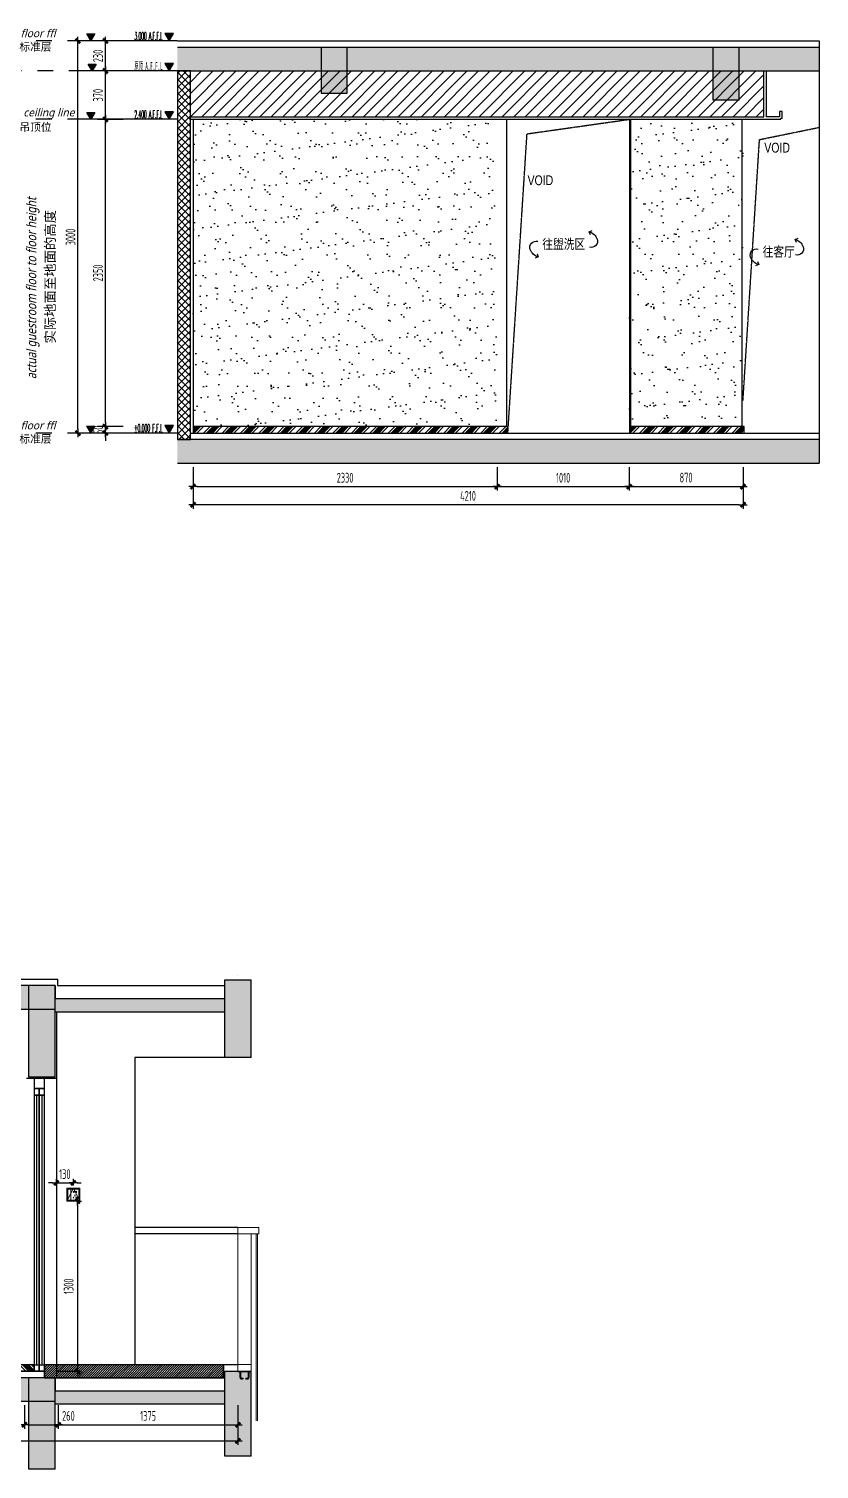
# Model space of a CAD drawing. Header units: inches. Extents: x 96003 to 270950, y -80202 to 65998.
# Drawn here: x 149830 to 155880, y 34748 to 45769 of the extents above; entities that cross this region are included whole.
import ezdxf
from ezdxf.enums import TextEntityAlignment as Align

# ---------------------------------------------------------------- set-up
doc = ezdxf.new("R2010")
doc.units = ezdxf.units.IN
doc.header["$LTSCALE"] = 10
doc.header["$MEASUREMENT"] = 0
doc.linetypes.add('DASH', pattern=[0.35, 0.25, -0.1])
doc.linetypes.add('M-CENTER', pattern=[1.8, 1.2, -0.2, 0.2, -0.2])
for name, color, linetype in [('01', 200, 'Continuous'), ('A_SURFACE', 9, 'Continuous'), ('C-顶面灯具、灯带', 22, 'Continuous'), ('DOOR', 60, 'Continuous'), ('ED-文字说明', 50, 'Continuous'), ('ED-造型尺寸', 44, 'Continuous'), ('EL-136', 136, 'Continuous'), ('EL-138', 138, 'Continuous'), ('EL-DIM', 50, 'Continuous'), ('EL-TEXT', 50, 'Continuous'), ('EL-天花轮廓线', 100, 'Continuous'), ('FC-地面造型', 136, 'Continuous'), ('FF-FINISH【完成面】', 20, 'Continuous'), ('SBEI', 1, 'Continuous')]:
    doc.layers.add(name, color=color, linetype=linetype)
for name, color, linetype, lineweight in [('F-2', 145, 'Continuous', 0), ('J-金属幕墙', 34, 'Continuous', 13), ('L-栏杆扶手', 73, 'Continuous', 13)]:
    doc.layers.add(name, color=color, linetype=linetype, lineweight=lineweight)
doc.styles.add('-宋体', font='')
doc.styles.add('CCD_DIM', font='archs.shx', dxfattribs={"width": 0.7})
doc.styles.add('hbsmall', font='hbsmall.shx', dxfattribs={"width": 0.7})
doc.styles.add('hz', font='simplex', dxfattribs={"width": 0.7, "bigfont": 'hztxt'})
doc.styles.add('LUCIDIA', font='')
doc.styles.add('RomanS', font='romans.shx', dxfattribs={"width": 0.9})
doc.styles.add('st', font='')
doc.styles.add('宋体', font='', dxfattribs={"height": 60})
doc.styles.get('-宋体').set_extended_font_data('SimSun')
doc.styles.get('LUCIDIA').set_extended_font_data('Lucida Sans', italic=True)
doc.styles.get('st').set_extended_font_data('SimSun')
doc.styles.get('宋体').set_extended_font_data('SimSun')
doc.dimstyles.new('1.30', dxfattribs={"dimscale": 30, "dimtxt": 2.5, "dimasz": 1, "dimexe": 1, "dimexo": 1.5, "dimgap": 1, "dimtad": 1, "dimdec": 0, "dimrnd": 5, "dimdsep": 46, "dimtxsty": 'CCD_DIM', "dimblk": 'CCD_Dimension_Tick', "dimcen": 1, "dimclrd": 44, "dimclre": 44, "dimclrt": 2, "dimadec": 0, "dimazin": 2, "dimtfac": 1, "dimtdec": 0, "dimtix": 1, "dimtmove": 2, "dimatfit": 3, "dimldrblk": 'CCD_Dimension_Tick', "dimfxl": 5, "dimfxlon": 1, "dimtolj": 1, "dimarcsym": 0})
doc.dimstyles.new('Matrix_30内', dxfattribs={"dimscale": 30, "dimtxt": 2.5, "dimasz": 1, "dimexe": 2, "dimexo": 1.5, "dimgap": 0.6, "dimtad": 1, "dimdec": 0, "dimrnd": 1, "dimzin": 12, "dimdsep": 46, "dimtxsty": 'CCD_DIM', "dimblk": 'CCD_Dimension_Tick', "dimcen": 0.125, "dimclrd": 44, "dimclre": 44, "dimclrt": 50, "dimadec": 0, "dimazin": 0, "dimtfac": 1, "dimtdec": 0, "dimtix": 1, "dimtmove": 2, "dimatfit": 3, "dimldrblk": 'CCD_Leader_Dot', "dimfxl": 5, "dimfxlon": 1, "dimtvp": 1, "dimtolj": 1, "dimtzin": 0, "dimarcsym": 0})
pattern_1 = [(37.5, (-10673.94, 3777.11), (-6.29934, 192.68238), [0, -152, 0, -170, 0, -162.5]), (7.5, (-10673.94, 3777.1), (176.97767, 282.2146), [0, -82, 0, -137, 0, -52.5]), (327.5, (-10796.94, 3777.11), (311.41419, 0.5659), [0, -50, 0, -180, 0, -235]), (317.5, (-10796.94, 3777.1), (300.61266, 87.76756), [0, -25, 0, -118, 0, -135])]

# ---------------------------------------------------------------- blocks, each defined once
blk = doc.blocks.new('*U108')
h = blk.add_hatch()
h.set_pattern_fill('ANSI37', color=250, scale=300, angle=-90)
h.set_pattern_definition([(315, (222482.446, 70519.302), (26.516504, 26.516504), []), (45, (222482.446, 70519.302), (-26.516504, 26.516504), [])])
h.paths.add_polyline_path([(144521, -74585), (144521, -74685), (147341, -74685), (147341, -74585)])
at = {"color": 5, "elevation": 0}
blk.add_lwpolyline([(144521, -74585), (144521, -74685), (147341, -74685), (147341, -74585)], close=True, dxfattribs=at)
blk = doc.blocks.new('20150429.21331355')
at = {"layer": 'EL-136'}
blk.add_lwpolyline([(-7.7, 3.5, 0.259212), (33.7, 40.4, 0.59908), (-4.9, 82.2)], format="xyb", dxfattribs=at)
blk.add_lwpolyline([(-1, 18.9), (-7.7, 3.5), (7.7, -3.5)], dxfattribs=at)
blk = doc.blocks.new('20150429.21331502')
at = {"layer": 'EL-136'}
blk.add_lwpolyline([(32.4, 20.5, 0.259212), (-8.9, -16.3, 0.59908), (29.6, -58.2)], format="xyb", dxfattribs=at)
blk.add_lwpolyline([(25.7, 5.1), (32.4, 20.5), (17.1, 27.5)], dxfattribs=at)
blk = doc.blocks.new('CCD_Dimension_Tick')
at = {"color": 0, "linetype": 'ByBlock'}
for p, q in [((-1.09, 0), (0, 0)), ((0, 0), (1.09, 0))]:
    blk.add_line(p, q, dxfattribs=at)
at = {"color": 0, "linetype": 'Continuous', "const_width": 0.608}
blk.add_lwpolyline([(-0.61, -0.61), (0.61, 0.61)], dxfattribs=at)
blk = doc.blocks.new('*D822')
at = {"layer": 'Defpoints', "color": 0, "linetype": 'ByBlock', "transparency": 16777216}
for p in [(128403, 23991), (128583, 23991), (128583, 23941)]:
    blk.add_point(p, dxfattribs=at)
at = {"layer": 'EL-天花轮廓线', "color": 44, "lineweight": -2, "transparency": 16777216}
for p, q in [((128403, 24021), (128403, 24051)), ((128538, 23991), (128343, 23991)), ((128538, 23941), (128343, 23941)), ((128403, 23941), (128403, 23991)), ((128403, 23911), (128403, 23881))]:
    blk.add_line(p, q, dxfattribs=at)
at = {"layer": 'EL-天花轮廓线', "color": 44, "linetype": 'ByBlock', "lineweight": -2, "transparency": 16777216, "xscale": 30, "yscale": 30, "zscale": 30}
for p, rotation in [((128403, 23991), 270), ((128403, 23941), 90)]:
    blk.add_blockref('CCD_Dimension_Tick', p, dxfattribs=dict(at, rotation=rotation))
at = {"layer": 'EL-天花轮廓线', "color": 50, "linetype": 'ByBlock', "transparency": 16777216, "insert": (128348, 23966), "char_height": 75, "attachment_point": 5, "rotation": 90, "style": 'CCD_DIM'}
blk.add_mtext('\\A1;50', dxfattribs=at)
blk = doc.blocks.new('CCD_Leader_Dot')
at = {"color": 0, "linetype": 'ByBlock'}
blk.add_line((-5, 0), (-10, 0), dxfattribs=at)
at = {"color": 0, "linetype": 'ByBlock', "const_width": 5}
blk.add_lwpolyline([(-2.5, 0, 1), (2.5, 0, 1)], format="xyb", close=True, dxfattribs=at)
blk = doc.blocks.new('*D823')
at = {"layer": 'Defpoints', "color": 0, "linetype": 'ByBlock', "transparency": 16777216}
for p in [(128403, 26941), (128583, 26941), (128583, 26712)]:
    blk.add_point(p, dxfattribs=at)
at = {"layer": 'EL-天花轮廓线', "color": 44, "lineweight": -2, "transparency": 16777216}
for p, q in [((128538, 26941), (128343, 26941)), ((128403, 26742), (128403, 26911)), ((128538, 26712), (128343, 26712))]:
    blk.add_line(p, q, dxfattribs=at)
at = {"layer": 'EL-天花轮廓线', "color": 44, "linetype": 'ByBlock', "lineweight": -2, "transparency": 16777216, "xscale": 30, "yscale": 30, "zscale": 30}
for p, rotation in [((128403, 26941), 90), ((128403, 26712), 270)]:
    blk.add_blockref('CCD_Dimension_Tick', p, dxfattribs=dict(at, rotation=rotation))
at = {"layer": 'EL-天花轮廓线', "color": 50, "linetype": 'ByBlock', "transparency": 16777216, "insert": (128346, 26826), "char_height": 75, "attachment_point": 5, "rotation": 90, "style": 'CCD_DIM'}
blk.add_mtext('\\A1;230', dxfattribs=at)
blk = doc.blocks.new('*D824')
at = {"layer": 'Defpoints', "color": 0, "linetype": 'ByBlock', "transparency": 16777216}
for p in [(128192, 26941), (128583, 26941), (128583, 23941)]:
    blk.add_point(p, dxfattribs=at)
at = {"layer": 'EL-天花轮廓线', "color": 44, "lineweight": -2, "transparency": 16777216}
for p, q in [((128342, 26941), (128132, 26941)), ((128192, 23971), (128192, 26911)), ((128342, 23941), (128132, 23941))]:
    blk.add_line(p, q, dxfattribs=at)
at = {"layer": 'EL-天花轮廓线', "color": 44, "linetype": 'ByBlock', "lineweight": -2, "transparency": 16777216, "xscale": 30, "yscale": 30, "zscale": 30}
for p, rotation in [((128192, 26941), 90), ((128192, 23941), 270)]:
    blk.add_blockref('CCD_Dimension_Tick', p, dxfattribs=dict(at, rotation=rotation))
at = {"layer": 'EL-天花轮廓线', "color": 50, "linetype": 'ByBlock', "transparency": 16777216, "insert": (128136, 25441), "char_height": 75, "attachment_point": 5, "rotation": 90, "style": 'CCD_DIM'}
blk.add_mtext('\\A1;3000', dxfattribs=at)
blk = doc.blocks.new('ELEVATION')
blk.add_hatch(color=256).paths.add_polyline_path([(4.17, 2.47), (2.7, 0), (1.23, 2.47)])
blk.add_line((0, 0), (14.67, 0))
blk.add_lwpolyline([(4.17, 2.47), (2.7, 0), (1.23, 2.47)], close=True)
at = {"style": 'hz', "width": 0.444477}
blk.add_attdef('ELEV', text='', height=2.5, dxfattribs=at).set_placement((4.89, 0.32), (14.26, 0.32), align=Align.FIT)
blk = doc.blocks.new('A$C2E6F40A5')
blk.add_hatch(color=256).paths.add_polyline_path([(40, 69), (-40, 69), (0, 0)])
at = {"color": 0}
blk.add_lwpolyline([(40, 69), (-40, 69), (0, 0), (40, 69)], dxfattribs=at)
blk = doc.blocks.new('20150428.1023048')
at = {"layer": 'ED-造型尺寸', "color": 250, "linetype": 'M-CENTER', "ltscale": 2}
blk.add_line((21.19, 0, 0), (-14.89, 0, 0), dxfattribs=at)
at = {"layer": 'ED-造型尺寸', "xscale": -0.0256, "yscale": 0.0256, "zscale": 0.0256}
blk.add_blockref('A$C2E6F40A5', (3.19, 0, 0), dxfattribs=at)
blk = doc.blocks.new('*D825')
at = {"layer": 'Defpoints', "color": 0, "linetype": 'ByBlock', "transparency": 16777216}
for p in [(128403, 26712), (128583, 26712), (128583, 26341)]:
    blk.add_point(p, dxfattribs=at)
at = {"layer": 'EL-天花轮廓线', "color": 44, "lineweight": -2, "transparency": 16777216}
for p, q in [((128538, 26712), (128343, 26712)), ((128403, 26371), (128403, 26682)), ((128538, 26341), (128343, 26341))]:
    blk.add_line(p, q, dxfattribs=at)
at = {"layer": 'EL-天花轮廓线', "color": 44, "linetype": 'ByBlock', "lineweight": -2, "transparency": 16777216, "xscale": 30, "yscale": 30, "zscale": 30}
for p, rotation in [((128403, 26712), 90), ((128403, 26341), 270)]:
    blk.add_blockref('CCD_Dimension_Tick', p, dxfattribs=dict(at, rotation=rotation))
at = {"layer": 'EL-天花轮廓线', "color": 50, "linetype": 'ByBlock', "transparency": 16777216, "insert": (128346, 26526), "char_height": 75, "attachment_point": 5, "rotation": 90, "style": 'CCD_DIM'}
blk.add_mtext('\\A1;370', dxfattribs=at)
blk = doc.blocks.new('*D826')
at = {"layer": 'Defpoints', "color": 0, "linetype": 'ByBlock', "transparency": 16777216}
for p in [(128403, 26341), (128583, 26341), (128583, 23991)]:
    blk.add_point(p, dxfattribs=at)
at = {"layer": 'EL-天花轮廓线', "color": 44, "lineweight": -2, "transparency": 16777216}
for p, q in [((128538, 26341), (128343, 26341)), ((128403, 24021), (128403, 26311)), ((128538, 23991), (128343, 23991))]:
    blk.add_line(p, q, dxfattribs=at)
at = {"layer": 'EL-天花轮廓线', "color": 44, "linetype": 'ByBlock', "lineweight": -2, "transparency": 16777216, "xscale": 30, "yscale": 30, "zscale": 30}
for p, rotation in [((128403, 26341), 90), ((128403, 23991), 270)]:
    blk.add_blockref('CCD_Dimension_Tick', p, dxfattribs=dict(at, rotation=rotation))
at = {"layer": 'EL-天花轮廓线', "color": 50, "linetype": 'ByBlock', "transparency": 16777216, "insert": (128346, 25166), "char_height": 75, "attachment_point": 5, "rotation": 90, "style": 'CCD_DIM'}
blk.add_mtext('\\A1;2350', dxfattribs=at)
blk = doc.blocks.new('A$C29FB2657')
blk.add_lwpolyline([(50, 0), (-50, 0), (-50, -6), (50, -6), (50, 0)])
for points in [[(-35, -6), (-35, -48, 0.414214), (-22, -61), (-14, -61, 1), (-14, -53), (-22, -53, -0.414214), (-27, -48), (-27, -6)], [(35, -6), (35, -48, -0.414214), (22, -61), (14, -61, -1), (14, -53), (22, -53, 0.414214), (27, -48), (27, -6)]]:
    blk.add_lwpolyline(points, format="xyb")
blk = doc.blocks.new('TRT544')
at = {"layer": 'DOOR'}
for p, q in [((186046, -20631, 0), (186046, -21208, 0)), ((186086, -20631, 0), (186086, -21208, 0)), ((186046, -21188, 0), (186046, -22694)), ((186086, -21188, 0), (186086, -22694))]:
    blk.add_line(p, q, dxfattribs=at)
at = {"layer": 'DOOR', "elevation": 0}
for points in [[(186026, -20501), (186026, -20581), (186106, -20581), (186106, -20501)], [(186026, -20581), (186026, -20631), (186066, -20631), (186066, -20581)], [(186026, -20581), (186026, -20631), (186066, -20631), (186066, -20581)], [(186066, -20581), (186066, -20631), (186106, -20631), (186106, -20581)], [(186066, -20581), (186066, -20631), (186106, -20631), (186106, -20581)], [(186026, -22744), (186026, -22694), (186066, -22694), (186066, -22744)], [(186066, -22744), (186066, -22694), (186106, -22694), (186106, -22744)]]:
    blk.add_lwpolyline(points, close=True, dxfattribs=at)
at = {"layer": 'DOOR', "color": 8, "elevation": 0}
for points in [[(186026, -20631), (186026, -22694), (186066, -22694), (186066, -20631)], [(186066, -20631), (186066, -22694), (186106, -22694), (186106, -20631)]]:
    blk.add_lwpolyline(points, close=True, dxfattribs=at)
at = {"layer": 'FC-地面造型', "color": 20, "linetype": 'ByBlock'}
blk.add_line((185967, -20501, 0), (186197, -20501, 0), dxfattribs=at)
blk = doc.blocks.new('*D265')
at = {"layer": 'Defpoints', "color": 0, "linetype": 'ByBlock', "transparency": 16777216}
for p in [(151087, 42793), (153415, 42793, 0), (153415, 42266)]:
    blk.add_point(p, dxfattribs=at)
at = {"layer": 'FC-地面造型', "color": 44, "linetype": 'ByBlock', "lineweight": -2, "transparency": 16777216}
for p, q in [((151087, 42416), (151087, 42236)), ((153415, 42416), (153415, 42236)), ((151117, 42266), (153385, 42266))]:
    blk.add_line(p, q, dxfattribs=at)
at = {"layer": 'FC-地面造型', "color": 44, "linetype": 'ByBlock', "lineweight": -2, "transparency": 16777216, "xscale": 30, "yscale": 30, "zscale": 30, "rotation": 180}
blk.add_blockref('CCD_Dimension_Tick', (151087, 42266), dxfattribs=at)
at = {"layer": 'FC-地面造型', "color": 44, "linetype": 'ByBlock', "lineweight": -2, "transparency": 16777216, "xscale": 30, "yscale": 30, "zscale": 30}
blk.add_blockref('CCD_Dimension_Tick', (153415, 42266), dxfattribs=at)
at = {"layer": 'FC-地面造型', "color": 2, "linetype": 'ByBlock', "transparency": 16777216, "insert": (152251, 42334), "char_height": 75, "attachment_point": 5, "style": 'CCD_DIM'}
blk.add_mtext('\\A1;2330', dxfattribs=at)
blk = doc.blocks.new('*D266')
at = {"layer": 'Defpoints', "color": 0, "linetype": 'ByBlock', "transparency": 16777216}
for p in [(153415, 42793, 0), (154425, 42746), (154425, 42266)]:
    blk.add_point(p, dxfattribs=at)
at = {"layer": 'FC-地面造型', "color": 44, "linetype": 'ByBlock', "lineweight": -2, "transparency": 16777216}
for p, q in [((153415, 42416), (153415, 42236)), ((154425, 42416), (154425, 42236)), ((153445, 42266), (154395, 42266))]:
    blk.add_line(p, q, dxfattribs=at)
at = {"layer": 'FC-地面造型', "color": 44, "linetype": 'ByBlock', "lineweight": -2, "transparency": 16777216, "xscale": 30, "yscale": 30, "zscale": 30, "rotation": 180}
blk.add_blockref('CCD_Dimension_Tick', (153415, 42266), dxfattribs=at)
at = {"layer": 'FC-地面造型', "color": 44, "linetype": 'ByBlock', "lineweight": -2, "transparency": 16777216, "xscale": 30, "yscale": 30, "zscale": 30}
blk.add_blockref('CCD_Dimension_Tick', (154425, 42266), dxfattribs=at)
at = {"layer": 'FC-地面造型', "color": 2, "linetype": 'ByBlock', "transparency": 16777216, "insert": (153920, 42334), "char_height": 75, "attachment_point": 5, "style": 'CCD_DIM'}
blk.add_mtext('\\A1;1010', dxfattribs=at)
blk = doc.blocks.new('*D267')
at = {"layer": 'Defpoints', "color": 0, "linetype": 'ByBlock', "transparency": 16777216}
for p in [(155297, 42784), (154425, 42746), (155297, 42266)]:
    blk.add_point(p, dxfattribs=at)
at = {"layer": 'FC-地面造型', "color": 44, "linetype": 'ByBlock', "lineweight": -2, "transparency": 16777216}
for p, q in [((154425, 42416), (154425, 42236)), ((155297, 42416), (155297, 42236)), ((154455, 42266), (155267, 42266))]:
    blk.add_line(p, q, dxfattribs=at)
at = {"layer": 'FC-地面造型', "color": 44, "linetype": 'ByBlock', "lineweight": -2, "transparency": 16777216, "xscale": 30, "yscale": 30, "zscale": 30, "rotation": 180}
blk.add_blockref('CCD_Dimension_Tick', (154425, 42266), dxfattribs=at)
at = {"layer": 'FC-地面造型', "color": 44, "linetype": 'ByBlock', "lineweight": -2, "transparency": 16777216, "xscale": 30, "yscale": 30, "zscale": 30}
blk.add_blockref('CCD_Dimension_Tick', (155297, 42266), dxfattribs=at)
at = {"layer": 'FC-地面造型', "color": 2, "linetype": 'ByBlock', "transparency": 16777216, "insert": (154861, 42335), "char_height": 75, "attachment_point": 5, "style": 'CCD_DIM'}
blk.add_mtext('\\A1;870', dxfattribs=at)
blk = doc.blocks.new('*D268')
at = {"layer": 'Defpoints', "color": 0, "linetype": 'ByBlock', "transparency": 16777216}
for p in [(151087, 42416), (155297, 42416), (151087, 42127)]:
    blk.add_point(p, dxfattribs=at)
at = {"layer": 'FC-地面造型', "color": 44, "linetype": 'ByBlock', "lineweight": -2, "transparency": 16777216}
for p, q in [((151087, 42277), (151087, 42097)), ((155297, 42277), (155297, 42097)), ((155267, 42127), (151117, 42127))]:
    blk.add_line(p, q, dxfattribs=at)
at = {"layer": 'FC-地面造型', "color": 44, "linetype": 'ByBlock', "lineweight": -2, "transparency": 16777216, "xscale": 30, "yscale": 30, "zscale": 30, "rotation": 180}
blk.add_blockref('CCD_Dimension_Tick', (151087, 42127), dxfattribs=at)
at = {"layer": 'FC-地面造型', "color": 44, "linetype": 'ByBlock', "lineweight": -2, "transparency": 16777216, "xscale": 30, "yscale": 30, "zscale": 30}
blk.add_blockref('CCD_Dimension_Tick', (155297, 42127), dxfattribs=at)
at = {"layer": 'FC-地面造型', "color": 2, "linetype": 'ByBlock', "transparency": 16777216, "insert": (153192, 42195), "char_height": 75, "attachment_point": 5, "style": 'CCD_DIM'}
blk.add_mtext('\\A1;4210', dxfattribs=at)
blk = doc.blocks.new('*D282')
at = {"layer": 'Defpoints', "color": 0, "linetype": 'ByBlock', "transparency": 16777216}
for p in [(149796, 35681, 0), (150056, 35598, 0), (150056, 35088)]:
    blk.add_point(p, dxfattribs=at)
at = {"layer": 'FC-地面造型', "color": 44, "lineweight": -2, "transparency": 16777216}
for p, q in [((149796, 35238), (149796, 35058)), ((150056, 35238), (150056, 35058)), ((149826, 35088), (150026, 35088))]:
    blk.add_line(p, q, dxfattribs=at)
at = {"layer": 'FC-地面造型', "color": 44, "linetype": 'ByBlock', "lineweight": -2, "transparency": 16777216, "xscale": 30, "yscale": 30, "zscale": 30, "rotation": 180}
blk.add_blockref('CCD_Dimension_Tick', (149796, 35088), dxfattribs=at)
at = {"layer": 'FC-地面造型', "color": 44, "linetype": 'ByBlock', "lineweight": -2, "transparency": 16777216, "xscale": 30, "yscale": 30, "zscale": 30}
blk.add_blockref('CCD_Dimension_Tick', (150056, 35088), dxfattribs=at)
at = {"layer": 'FC-地面造型', "color": 2, "linetype": 'ByBlock', "transparency": 16777216, "insert": (150133, 35156), "char_height": 75, "attachment_point": 5, "style": 'CCD_DIM'}
blk.add_mtext('\\A1;260', dxfattribs=at)
blk = doc.blocks.new('*D283')
at = {"layer": 'Defpoints', "color": 0, "linetype": 'ByBlock', "transparency": 16777216}
for p in [(151431, 35713), (150056, 35598, 0), (151431, 35088)]:
    blk.add_point(p, dxfattribs=at)
at = {"layer": 'FC-地面造型', "color": 44, "lineweight": -2, "transparency": 16777216}
for p, q in [((150056, 35238), (150056, 35058)), ((151431, 35238), (151431, 35058)), ((150086, 35088), (151401, 35088))]:
    blk.add_line(p, q, dxfattribs=at)
at = {"layer": 'FC-地面造型', "color": 44, "linetype": 'ByBlock', "lineweight": -2, "transparency": 16777216, "xscale": 30, "yscale": 30, "zscale": 30, "rotation": 180}
blk.add_blockref('CCD_Dimension_Tick', (150056, 35088), dxfattribs=at)
at = {"layer": 'FC-地面造型', "color": 44, "linetype": 'ByBlock', "lineweight": -2, "transparency": 16777216, "xscale": 30, "yscale": 30, "zscale": 30}
blk.add_blockref('CCD_Dimension_Tick', (151431, 35088), dxfattribs=at)
at = {"layer": 'FC-地面造型', "color": 2, "linetype": 'ByBlock', "transparency": 16777216, "insert": (150743, 35156), "char_height": 75, "attachment_point": 5, "style": 'CCD_DIM'}
blk.add_mtext('\\A1;1375', dxfattribs=at)
blk = doc.blocks.new('*D284')
at = {"layer": 'Defpoints', "color": 0, "linetype": 'ByBlock', "transparency": 16777216}
for p in [(143101, 35238), (151431, 35238), (151431, 34965)]:
    blk.add_point(p, dxfattribs=at)
at = {"layer": 'FC-地面造型', "color": 44, "lineweight": -2, "transparency": 16777216}
for p, q in [((143101, 35115), (143101, 34935)), ((151431, 35115), (151431, 34935)), ((143131, 34965), (151401, 34965))]:
    blk.add_line(p, q, dxfattribs=at)
at = {"layer": 'FC-地面造型', "color": 44, "linetype": 'ByBlock', "lineweight": -2, "transparency": 16777216, "xscale": 30, "yscale": 30, "zscale": 30, "rotation": 180}
blk.add_blockref('CCD_Dimension_Tick', (143101, 34965), dxfattribs=at)
at = {"layer": 'FC-地面造型', "color": 44, "linetype": 'ByBlock', "lineweight": -2, "transparency": 16777216, "xscale": 30, "yscale": 30, "zscale": 30}
blk.add_blockref('CCD_Dimension_Tick', (151431, 34965), dxfattribs=at)
at = {"layer": 'FC-地面造型', "color": 2, "linetype": 'ByBlock', "transparency": 16777216, "insert": (147266, 35033), "char_height": 75, "attachment_point": 5, "style": 'CCD_DIM'}
blk.add_mtext('\\A1;8330', dxfattribs=at)
blk = doc.blocks.new('*U145')
at = {"color": 136, "ltscale": 0.15}
blk.add_line((11, -23), (11, 63), dxfattribs=at)
for points in [[(40, -30), (-55, -30, -0.414214), (-57, -27), (-57, 68, -0.414214), (-55, 70), (40, 70, -0.414214), (43, 68), (43, -27, -0.414214)], [(-29, 37, -1), (-29, 45), (-29, 46), (-26, 46), (-26, 36), (-29, 36)], [(-10, 37), (-10, 36), (-13, 36), (-13, 46), (-10, 46), (-10, 45, -1)]]:
    blk.add_lwpolyline(points, format="xyb", close=True, dxfattribs=at)
for points in [[(36, -23), (-50, -23), (-50, 63), (36, 63)], [(-34, 1), (-32, 2), (-27, -6), (-29, -7)], [(-18, 20), (-21, 20), (-21, 10), (-18, 10)], [(-5, 1), (-7, 2), (-12, -6), (-10, -7)]]:
    blk.add_lwpolyline(points, close=True, dxfattribs=at)
blk = doc.blocks.new('tr55')
at = {"layer": 'F-2', "linetype": 'ByBlock'}
blk.add_lwpolyline([(186613, -32505), (186662, -32405), (186711, -32505)], dxfattribs=at)
at = {"layer": 'F-2'}
blk.add_blockref('*U145', (186669, -32475), dxfattribs=at)
blk = doc.blocks.new('*D878')
at = {"layer": 'Defpoints', "color": 0, "linetype": 'ByBlock', "transparency": 16777216}
for p in [(150171, 36939), (150041, 36871, 0), (150171, 36875, 0)]:
    blk.add_point(p, dxfattribs=at)
at = {"layer": 'FC-地面造型', "color": 44, "lineweight": -2, "transparency": 16777216}
for p, q in [((150011, 36939), (149981, 36939)), ((150041, 36916), (150041, 36969)), ((150041, 36939), (150171, 36939)), ((150171, 36920), (150171, 36969)), ((150201, 36939), (150231, 36939))]:
    blk.add_line(p, q, dxfattribs=at)
at = {"layer": 'FC-地面造型', "color": 44, "linetype": 'ByBlock', "lineweight": -2, "transparency": 16777216, "xscale": 30, "yscale": 30, "zscale": 30}
blk.add_blockref('CCD_Dimension_Tick', (150041, 36939), dxfattribs=at)
at = {"layer": 'FC-地面造型', "color": 44, "linetype": 'ByBlock', "lineweight": -2, "transparency": 16777216, "xscale": 30, "yscale": 30, "zscale": 30, "rotation": 180}
blk.add_blockref('CCD_Dimension_Tick', (150171, 36939), dxfattribs=at)
at = {"layer": 'FC-地面造型', "color": 2, "linetype": 'ByBlock', "transparency": 16777216, "insert": (150106, 37006), "char_height": 75, "attachment_point": 5, "style": 'CCD_DIM'}
blk.add_mtext('\\A1;130', dxfattribs=at)
blk = doc.blocks.new('*D879')
at = {"layer": 'Defpoints', "color": 0, "linetype": 'ByBlock', "transparency": 16777216}
for p in [(150171, 36798), (149910, 35498), (150203, 35498)]:
    blk.add_point(p, dxfattribs=at)
at = {"layer": 'FC-地面造型', "color": 44, "lineweight": -2, "transparency": 16777216}
for p, q in [((150203, 36798), (150233, 36798)), ((150203, 36768), (150203, 35528)), ((150053, 35498), (150233, 35498))]:
    blk.add_line(p, q, dxfattribs=at)
at = {"layer": 'FC-地面造型', "color": 44, "linetype": 'ByBlock', "lineweight": -2, "transparency": 16777216, "xscale": 30, "yscale": 30, "zscale": 30}
for p, rotation in [((150203, 36798), 90), ((150203, 35498), 270)]:
    blk.add_blockref('CCD_Dimension_Tick', p, dxfattribs=dict(at, rotation=rotation))
at = {"layer": 'FC-地面造型', "color": 2, "linetype": 'ByBlock', "transparency": 16777216, "insert": (150135, 36148), "char_height": 75, "attachment_point": 5, "rotation": 90, "style": 'CCD_DIM'}
blk.add_mtext('\\A1;1300', dxfattribs=at)
blk = doc.blocks.new('5678')
at = {"layer": 'ED-文字说明'}
ref = blk.add_blockref('ELEVATION', (128953.2, 26941.3), dxfattribs=dict(at, xscale=-23.04, yscale=23.04, zscale=23.04))
ref.add_attrib('ELEV', '3.000 A.F.F.L', dxfattribs={"layer": '0', "height": 60, "style": 'RomanS', "width": 0.357941}).set_placement((128624.8, 26948.8, 0), (128840.5, 26948.8, 0), align=Align.FIT)
ref = blk.add_blockref('ELEVATION', (128953.2, 26711.5), dxfattribs=dict(at, xscale=-23.04, yscale=23.04, zscale=23.04))
ref.add_attrib('ELEV', '原顶 A.F.F.L', dxfattribs={"layer": '0', "height": 60, "style": '-宋体', "width": 0.419118}).set_placement((128624.8, 26719, 0), (128840.5, 26719, 0), align=Align.FIT)
ref = blk.add_blockref('ELEVATION', (128953.1, 26341.3), dxfattribs=dict(at, xscale=-23.04, yscale=23.04, zscale=23.04))
ref.add_attrib('ELEV', '2.400 A.F.F.L', dxfattribs={"layer": '0', "height": 60, "style": 'RomanS', "width": 0.357941}).set_placement((128624.6, 26348.8, 0), (128840.4, 26348.8, 0), align=Align.FIT)
ref = blk.add_blockref('ELEVATION', (128953.2, 23941.3), dxfattribs=dict(at, xscale=-23.04, yscale=23.04, zscale=23.04))
ref.add_attrib('ELEV', '%%p0.000 F.F.L', dxfattribs={"layer": '0', "height": 60, "style": 'RomanS', "width": 0.361366}).set_placement((128624.8, 23948.8, 0), (128840.5, 23948.8, 0), align=Align.FIT)
at = {"layer": 'ED-造型尺寸', "xscale": 30, "yscale": 30, "zscale": 30}
for p in [(128195.8, 26941.3, 0), (128206.7, 26711.5, 0), (128195.7, 26341.3, 0), (128195.7, 23941.3, 0)]:
    blk.add_blockref('20150428.1023048', p, dxfattribs=at)
at = {"layer": 'ED-文字说明'}
for s, style, p in [('ceiling line', 'LUCIDIA', (127774.5, 26363.9)), ('吊顶位', 'st', (127744.8, 26252.1))]:
    blk.add_text(s, height=60, dxfattribs=dict(at, style=style)).set_placement(p)
at = {"layer": 'ED-文字说明', "style": 'LUCIDIA', "width": 0.8}
blk.add_text('actual guestroom floor to floor height', height=75, rotation=90, dxfattribs=at).set_placement((127873.7, 24354.6))
at = {"layer": 'ED-文字说明', "style": '宋体'}
blk.add_text('实际地面至地面的高度', height=75, rotation=90, dxfattribs=at).set_placement((128017.2, 24625.1))
at = {"layer": 'EL-DIM', "color": 2}
for s, style, p in [('floor ffl ', 'LUCIDIA', (127753.6, 26969.6)), ('标准层', 'st', (127744.4, 26866.2)), ('floor ffl ', 'LUCIDIA', (127753.5, 23969.6)), ('标准层', 'st', (127744.3, 23866.2))]:
    blk.add_text(s, height=60, dxfattribs=dict(at, style=style)).set_placement(p)
at = {"layer": 'EL-天花轮廓线', "color": 136, "linetype": 'ByBlock'}
for base, p1, p2, picture, middle in [((128191.8, 26941.3), (128583.1, 23941.3), (128583.1, 26941.3), '*D824', (128136.3, 25441.3)), ((128403.1, 26941.3), (128583.1, 26711.5), (128583.1, 26941.3), '*D823', (128346.1, 26826.4)), ((128403.1, 26711.5), (128583.1, 26341.3), (128583.1, 26711.5), '*D825', (128346.1, 26526.4)), ((128403.1, 26341.3), (128583.1, 23991.3), (128583.1, 26341.3), '*D826', (128346.1, 25166.3)), ((128403.1, 23991.3), (128583.1, 23941.3), (128583.1, 23991.3), '*D822', (128347.6, 23966.3))]:
    dim = blk.add_linear_dim(base=base, p1=p1, p2=p2, angle=90, dimstyle='Matrix_30内', dxfattribs=at)
    dim.commit()
    dim.dimension.update_dxf_attribs({"geometry": picture, "text_midpoint": middle})

msp = doc.modelspace()

# ---------------------------------------------------------------- hatches: boundary and pattern name
h = msp.add_hatch(color=250)
h.dxf.hatch_style = 1
h.paths.add_polyline_path([(155880.1, 45446.3), (155880.1, 45626.3), (150966.9, 45626.3), (150966.9, 45446.3)])
h = msp.add_hatch(color=250)
h.dxf.hatch_style = 1
h.paths.add_polyline_path([(152066.9, 45276.3), (152266.9, 45276.3), (152266.9, 45626.3), (152066.9, 45626.3)])
h = msp.add_hatch(color=250)
h.dxf.hatch_style = 1
h.paths.add_polyline_path([(155066.9, 45226.3), (155266.9, 45226.3), (155266.9, 45626.3), (155066.9, 45626.3)])
h = msp.add_hatch()
h.set_pattern_fill('ANSI31,_O', color=250, scale=500)
h.set_pattern_definition([(45, (151066.89, 45096.06), (-44.1942, 44.1942), [])])
h.paths.add_polyline_path([(155456.9, 45096.1), (155456.9, 45446.3), (151166.9, 45446.3), (151066.9, 45446.3), (151066.9, 45096.1)])
h = msp.add_hatch(color=250)
h.dxf.hatch_style = 1
h.paths.add_polyline_path([(155880.1, 42446.3), (155880.1, 42626.3), (150966.9, 42626.3), (150966.9, 42446.3)])
h = msp.add_hatch(color=250)
h.dxf.hatch_style = 1
h.paths.add_polyline_path([(150031, 38268.4), (150031, 38448.4), (142931, 38448.4), (142931, 38268.4)])
h = msp.add_hatch(color=250)
h.dxf.hatch_style = 1
h.paths.add_polyline_path([(150031, 35268.4), (150031, 35448.4), (142714.4, 35450.1), (142714.4, 35266.6)])
at = {"layer": 'FC-地面造型', "linetype": 'ByBlock'}
h = msp.add_hatch(dxfattribs=at)
h.set_pattern_fill('AR-SAND', color=250, scale=100)
h.set_pattern_definition(pattern_1)
h.paths.add_polyline_path([(151086.9, 42726.1), (153414.9, 42726.1), (153414.9, 45076.1), (151086.9, 45076.1)])
h = msp.add_hatch(dxfattribs=at)
h.set_pattern_fill('AR-SAND', color=250, scale=100)
h.set_pattern_definition(pattern_1)
h.paths.add_polyline_path([(154424.9, 45076.1), (154424.9, 42726.1), (155296.9, 42726.1), (155296.9, 45076.1)])
h = msp.add_hatch(dxfattribs=at)
h.set_pattern_fill('CYL', color=250, scale=100, angle=90, pattern_type=2)
h.set_pattern_definition([(225, (232646.97, 542997.56), (70.710678, -70.710678), []), (225, (232648.39, 542996.15), (70.710678, -70.710678), []), (225, (232651.21, 542993.32), (70.710678, -70.710678), []), (225, (232656.87, 542987.66), (70.710678, -70.710678), []), (225, (232668.18, 542976.35), (70.710678, -70.710678), []), (225, (232693.64, 542950.89), (70.710678, -70.710678), []), (225, (232704.95, 542939.58), (70.710678, -70.710678), []), (225, (232710.61, 542933.92), (70.710678, -70.710678), []), (225, (232713.44, 542931.09), (70.710678, -70.710678), []), (225, (232714.85, 542929.68), (70.710678, -70.710678), [])])
h.paths.add_polyline_path([(151086.9, 42676.1), (153496.9, 42676.1), (153496.9, 42726.1), (151086.9, 42726.1)])
h = msp.add_hatch(dxfattribs=at)
h.set_pattern_fill('CYL', color=250, scale=100, angle=90, pattern_type=2)
h.set_pattern_definition([(225, (235984.97, 542997.56), (70.710678, -70.710678), []), (225, (235986.39, 542996.15), (70.710678, -70.710678), []), (225, (235989.21, 542993.32), (70.710678, -70.710678), []), (225, (235994.87, 542987.66), (70.710678, -70.710678), []), (225, (236006.18, 542976.35), (70.710678, -70.710678), []), (225, (236031.64, 542950.89), (70.710678, -70.710678), []), (225, (236042.95, 542939.58), (70.710678, -70.710678), []), (225, (236048.61, 542933.92), (70.710678, -70.710678), []), (225, (236051.44, 542931.09), (70.710678, -70.710678), []), (225, (236052.85, 542929.68), (70.710678, -70.710678), [])])
h.paths.add_polyline_path([(154436.9, 42676.1), (155306.9, 42676.1), (155306.9, 42726.1), (154436.9, 42726.1)])
for points in [[(151531, 38492.4), (151331, 38492.4), (151331, 37898.4), (151531, 37898.4)], [(149831, 37748.4), (150031, 37748.4), (150031, 38268.4), (149831, 38268.4)], [(150031, 38348.4), (150031, 38248.4), (151331, 38248.4), (151331, 38348.4)], [(151531, 35498.4), (151331, 35498.4), (151331, 34848.4), (151531, 34848.4)], [(150031, 35268.4), (149831, 35268.4), (149831, 34748.4), (150031, 34748.4)], [(151331, 35248.4), (151331, 35348.4), (150031, 35348.4), (150031, 35248.4)]]:
    msp.add_hatch(color=250, dxfattribs=at).paths.add_polyline_path(points)
h = msp.add_hatch(dxfattribs=at)
h.set_pattern_fill('CYL', color=250, scale=100, angle=90, pattern_type=2)
h.set_pattern_definition([(315, (67710.96, 535819.72), (-70.710678, -70.710678), []), (315, (67709.54, 535818.3), (-70.710678, -70.710678), []), (315, (67706.71, 535815.47), (-70.710678, -70.710678), []), (315, (67701.06, 535809.82), (-70.710678, -70.710678), []), (315, (67689.74, 535798.5), (-70.710678, -70.710678), []), (315, (67664.29, 535773.05), (-70.710678, -70.710678), []), (315, (67652.97, 535761.73), (-70.710678, -70.710678), []), (315, (67647.32, 535756.08), (-70.710678, -70.710678), []), (315, (67644.49, 535753.25), (-70.710678, -70.710678), []), (315, (67643.07, 535751.83), (-70.710678, -70.710678), [])])
h.paths.add_polyline_path([(149870.4, 35498.2), (146601, 35498.2), (146601, 35548.2), (149870.4, 35548.2)])
h = msp.add_hatch(dxfattribs=at)
h.set_pattern_fill('ANSI31,_O', color=250, scale=100)
h.set_pattern_definition([(45, (0, 0), (-8.8388348, 8.8388348), [])])
h.paths.add_polyline_path([(151321.1, 35448.2), (149950.4, 35448.2), (149950.4, 35548.2), (151321.1, 35548.2)])

# ---------------------------------------------------------------- linework, layer by layer
at = {"color": 5}
for p, q in [((150966.9, 45676.1), (155880.1, 45676.1)), ((151066.9, 42676.1), (155880.1, 42676.1)), ((142881, 38498.2), (150051, 38498.2)), ((150051, 38448.2), (150051, 38498.2)), ((150051, 38448.2), (151331, 38448.2)), ((150066, 35448.2), (151331, 35448.2))]:
    msp.add_line(p, q, dxfattribs=at)
at = {"color": 6, "linetype": 'ByBlock'}
for points in [[(151166.9, 45446.3), (151166.9, 45446.3), (155880.1, 45446.3)], [(151166.9, 42446.3), (151166.9, 42446.3), (155880.1, 42446.3)]]:
    msp.add_lwpolyline(points, dxfattribs=at)
at = {"color": 5, "elevation": 0}
msp.add_lwpolyline([(142714.4, 35498.2), (149950.4, 35498.2), (149950.4, 35448.4), (151331, 35448.2)], dxfattribs=at)
at = {"layer": '01'}
for p, q in [((151331, 37898.4), (151331, 38492.4, 0)), ((151331, 38492.4, 0), (151531, 38492.4, 0)), ((151531, 37898.4), (151531, 38492.4, 0)), ((149831, 37748.4), (149831, 38448.4)), ((150031, 37748.4), (150031, 38448.4)), ((151531, 37898.4), (151331, 37898.4)), ((150031, 37748.4), (149831, 37748.4)), ((151331, 34848.4), (151331, 35498.4)), ((151331, 35498.4), (151531, 35498.4)), ((151531, 34848.4), (151531, 35498.4)), ((149831, 34748.4), (149831, 35448.4)), ((150031, 34748.4), (150031, 35448.4)), ((151531, 34848.4), (151331, 34848.4)), ((150031, 34748.4), (149831, 34748.4))]:
    msp.add_line(p, q, dxfattribs=at)
for points in [[(155880.1, 45626.3), (150966.9, 45626.3)], [(155880.1, 45626.3), (150966.9, 45626.3)], [(150966.9, 45446.3), (155880.1, 45446.3)], [(150966.9, 45446.3), (155880.1, 45446.3)], [(155880.1, 42626.3), (150966.9, 42626.3)], [(155880.1, 42626.3), (150966.9, 42626.3)], [(150966.9, 42446.3), (155880.1, 42446.3)], [(150966.9, 42446.3), (155880.1, 42446.3)], [(142931, 38268.4), (150031, 38268.4), (150031, 38448.4), (142931, 38448.4)], [(142931, 38268.4), (150031, 38268.4), (150031, 38448.4), (142931, 38448.4)], [(150031, 38448.4), (150031, 38348.4), (151331, 38348.4)], [(150031, 38248.4), (151331, 38248.4)], [(142714.4, 35268.4), (150031, 35268.4), (150031, 35448.4), (142714.4, 35448.4)], [(142714.4, 35268.4), (150031, 35268.4), (150031, 35448.4), (142714.4, 35448.4)], [(150031, 35448.4), (150031, 35348.4), (151331, 35348.4)], [(150031, 35248.4), (151331, 35248.4)]]:
    msp.add_lwpolyline(points, dxfattribs=at)
at = {"layer": '01', "elevation": 0}
for points in [[(152066.9, 45276.3), (152266.9, 45276.3), (152266.9, 45626.3), (152066.9, 45626.3)], [(155066.9, 45226.3), (155266.9, 45226.3), (155266.9, 45626.3), (155066.9, 45626.3)]]:
    msp.add_lwpolyline(points, close=True, dxfattribs=at)
at = {"layer": 'A_SURFACE', "elevation": 0}
for points in [[(151431, 38524.7), (151431, 38524.7)], [(151431, 35524.7), (151431, 35524.7)]]:
    msp.add_lwpolyline(points, close=True, dxfattribs=at)
at = {"layer": 'EL-136', "color": 30}
for p, q in [((150641, 37898.4), (150641, 35548.2)), ((151331, 37898.4), (150641, 37898.4))]:
    msp.add_line(p, q, dxfattribs=at)
at = {"layer": 'EL-138', "linetype": 'DASH', "elevation": 0}
for points in [[(153496.9, 42676.1), (153643.7, 44965.1), (154426.9, 45076.1)], [(155296.9, 42925.4), (155423.1, 44921.1), (155880.1, 45014.5)]]:
    msp.add_lwpolyline(points, dxfattribs=at)
at = {"layer": 'FC-地面造型', "linetype": 'ByBlock'}
for p, q in [((155880.1, 45676.1), (155880.1, 42446.3)), ((150041, 37740.4, 0), (150040.7, 35448.4, 0)), ((151430.8, 36598.4), (150641, 36598.4)), ((151430.8, 36548.4), (150641, 36548.4))]:
    msp.add_line(p, q, dxfattribs=at)
at = {"layer": 'FC-地面造型', "color": 20, "linetype": 'ByBlock'}
for p, q in [((151086.9, 45076.1), (151086.9, 42676.1)), ((150041, 38248.4), (150041, 37740.4, 0))]:
    msp.add_line(p, q, dxfattribs=at)
at = {"layer": 'FC-地面造型', "color": 30, "linetype": 'ByBlock'}
msp.add_line((155286.9, 45076.1), (155286.9, 42726.1), dxfattribs=at)
for points in [[(151086.9, 42676.1), (153496.9, 42676.1), (153496.9, 42726.1), (151086.9, 42726.1)], [(154436.9, 42676.1), (155306.9, 42676.1), (155306.9, 42726.1), (154436.9, 42726.1)], [(149870.4, 35498.2), (146601, 35498.2), (146601, 35548.2), (149870.4, 35548.2)]]:
    msp.add_lwpolyline(points, close=True, dxfattribs=at)
at = {"layer": 'FC-地面造型', "color": 30, "linetype": 'ByBlock', "elevation": 0}
msp.add_lwpolyline([(151321.1, 35448.2), (149950.4, 35448.2), (149950.4, 35548.2), (151321.1, 35548.2)], close=True, dxfattribs=at)
at = {"layer": 'FC-地面造型', "color": 20, "linetype": 'ByBlock'}
msp.add_lwpolyline([(151321.1, 35448.2), (151321.1, 35548.2), (151430.8, 35548.4)], dxfattribs=at)
at = {"layer": 'FF-FINISH【完成面】', "linetype": 'ByBlock'}
for p, q in [((153486.9, 45076.1), (153486.9, 42726.1)), ((154426.9, 45076.1), (154426.9, 42676.1)), ((154436.9, 45076.1), (154436.9, 42676.1))]:
    msp.add_line(p, q, dxfattribs=at)
at = {"layer": 'J-金属幕墙'}
msp.add_lwpolyline([(151531, 35498.4), (151430.8, 35498.4), (151430.8, 35548.4), (151531, 35548.4)], close=True, dxfattribs=at)
at = {"layer": 'L-栏杆扶手'}
for p, q in [((151430.8, 36548.4), (151430.8, 35498.4)), ((151531, 36548.4), (151531, 35548.4)), ((151571, 35118.4), (151571, 36548.4)), ((151581, 35118.4), (151581, 36548.4))]:
    msp.add_line(p, q, dxfattribs=at)
msp.add_lwpolyline([(151591, 36548.4), (151430.8, 36548.4), (151430.8, 36598.4), (151591, 36598.4), (151591, 36548.4), (151591, 36548.4)], close=True, dxfattribs=at)
at = {"layer": 'SBEI', "color": 3}
msp.add_lwpolyline([(151066.9, 45076.1), (155536.9, 45076.1), (155536.9, 45076.1), (155546.9, 45076.1), (155546.9, 45076.1), (155586.9, 45076.1), (155586.9, 45086.1), (155596.9, 45086.1), (155596.9, 45136.1), (155576.9, 45136.1), (155576.9, 45096.1), (155476.9, 45096.1), (155476.9, 45446.3)], dxfattribs=at)
at = {"layer": 'SBEI', "color": 136}
msp.add_lwpolyline([(151066.9, 45096.1), (155456.9, 45096.1), (155456.9, 45446.3)], dxfattribs=at)

# ---------------------------------------------------------------- block references
at = {"color": 2, "xscale": -1.5, "yscale": 1.5, "zscale": 1.5}
for name, p in [('20150429.21331502', (154166.9, 44184.4, 12.2)), ('20150429.21331355', (153718.5, 44019.5, 12.2)), ('20150429.21331355', (155405.2, 43960.7, 12.2)), ('20150429.21331502', (155744, 44125.6, 12.2))]:
    msp.add_blockref(name, p, dxfattribs=at)
at = {"layer": 'C-顶面灯具、灯带', "color": 8, "linetype": 'ByBlock', "rotation": 90}
msp.add_blockref('*U108', (76382.4, -101894.7, 0), dxfattribs=at)
at = {"layer": 'FC-地面造型', "linetype": 'ByBlock'}
for name, p in [('5678', (22013.6, 18734.8)), ('TRT544', (-36155.9, 58241.7))]:
    msp.add_blockref(name, p, dxfattribs=at)
at = {"layer": 'FC-地面造型', "linetype": 'ByBlock', "xscale": -1}
msp.add_blockref('tr55', (336832.9, 69303.5), dxfattribs=at)
at = {"layer": 'L-栏杆扶手', "extrusion": (0, 0, -1), "zscale": -1}
msp.add_blockref('A$C29FB2657', (-151480.9, 35498.4, 0), dxfattribs=at)

# ---------------------------------------------------------------- texts
at = {"layer": 'EL-TEXT', "color": 50, "width": 0.8}
for s, style, p in [('VOID', 'hbsmall', (155459.9, 44821.7, 0)), ('VOID', 'hbsmall', (153647.8, 44572.4, 0)), ('往盥洗区', 'st', (153760.6, 44084.5, 12.2)), ('往客厅', 'st', (155447.3, 44025.7, 12.2))]:
    msp.add_text(s, height=75, dxfattribs=dict(at, style=style)).set_placement(p)

# ---------------------------------------------------------------- dimensions: what is measured, and where the dimension line sits
at = {"layer": 'FC-地面造型', "color": 138, "linetype": 'ByBlock'}
for base, p1, p2, picture, middle in [((153414.9, 42266.3), (151086.9, 42792.7), (153414.9, 42792.7, 0), '*D265', (152250.9, 42333.8)), ((154424.9, 42266.3), (153414.9, 42792.7, 0), (154424.9, 42745.7), '*D266', (153919.9, 42333.8)), ((155296.9, 42266.3), (154424.9, 42745.7), (155296.9, 42783.8), '*D267', (154860.9, 42335.4)), ((151086.9, 42127.5), (155296.9, 42416.3), (151086.9, 42416.3), '*D268', (153191.9, 42195)), ((150170.9, 36939), (150040.9, 36871.5, 0), (150170.9, 36875, 0), '*D878', (150105.9, 37006.5)), ((151430.8, 35088.4), (150056, 35597.6, 0), (151430.8, 35712.8), '*D283', (150743.4, 35155.9)), ((151430.8, 34965.3), (143101, 35238.4), (151430.8, 35238.4), '*D284', (147265.9, 35032.8))]:
    dim = msp.add_linear_dim(base=base, p1=p1, p2=p2, dimstyle='1.30', dxfattribs=at)
    dim.commit()
    dim.dimension.update_dxf_attribs({"geometry": picture, "text_midpoint": middle})
dim = msp.add_linear_dim(base=(150202.5, 35498.2), p1=(150170.9, 36798.2), p2=(149910.4, 35498.2), angle=90, dimstyle='1.30', dxfattribs=at)
dim.commit()
dim.dimension.update_dxf_attribs({"geometry": '*D879', "text_midpoint": (150135, 36148.2)})
dim = msp.add_linear_dim(base=(150056, 35088.4), p1=(149796, 35681.2, 0), p2=(150056, 35597.6, 0), dimstyle='1.30', dxfattribs=at)
dim.commit()
dim.dimension.update_dxf_attribs({"geometry": '*D282', "text_midpoint": (150132.5, 35155.9), "dimtype": 160})

doc.saveas('drawing.dxf')
